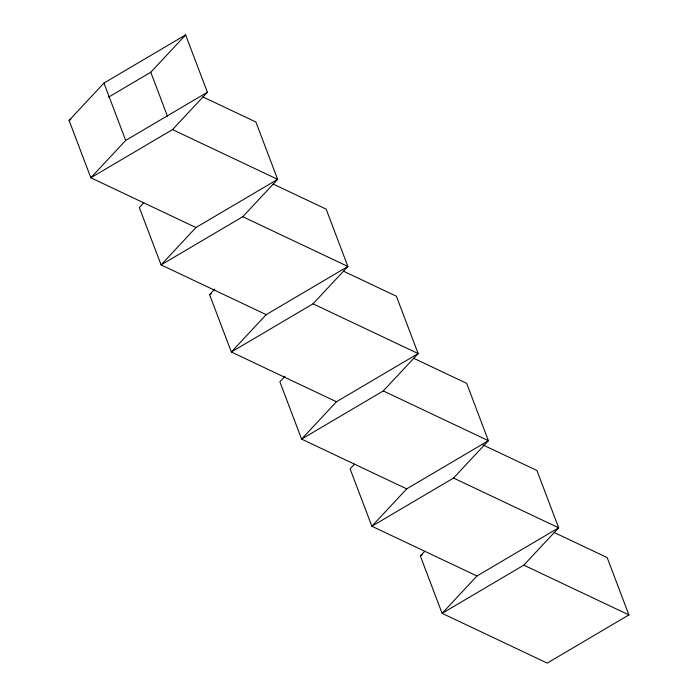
<?xml version="1.0" encoding="UTF-8"?>
<svg xmlns="http://www.w3.org/2000/svg" width="698" height="698" viewBox="0 0 698 698"><rect width="100%" height="100%" fill="white"/><g stroke="black" fill="none" stroke-linecap="round" stroke-linejoin="round"><path stroke-width="1.05" d="M69.085 120.431L103.941 83.079L185.633 34.9L207.376 92.241L172.519 129.601L90.827 177.772L69.085 120.431L70.96 119.323M108.522 97.17L150.777 72.252L185.633 34.9M207.376 92.241L125.684 140.42L90.827 177.772L195.946 227.531L277.638 179.36L255.887 122.01L202.839 96.9M143.788 202.778L139.338 207.55L161.09 264.891L266.2 314.65L347.892 266.47L326.141 209.13L273.093 184.019M195.946 227.531L161.09 264.891L242.773 216.712L277.638 179.36L172.519 129.601M343.355 271.129L396.403 296.24L418.146 353.581L336.453 401.76L231.343 352.001L209.592 294.661L214.783 289.094M266.2 314.65L231.343 352.001L313.036 303.822L347.892 266.47L242.773 216.712M285.046 376.213L279.854 381.771L301.597 439.112L406.716 488.87L488.408 440.7L466.657 383.35L413.609 358.24M336.453 401.76L301.597 439.112L383.289 390.941L418.146 353.581L313.036 303.822M354.558 464.118L350.108 468.882L371.86 526.231L476.97 575.99L558.662 527.81L536.91 470.469L482.885 444.888M406.716 488.87L371.86 526.231L453.543 478.051L488.408 440.7L383.289 390.941M554.125 532.469L607.173 557.58L628.915 614.921L547.223 663.1L442.113 613.341L420.362 556.001L424.812 551.228M476.97 575.99L442.113 613.341L523.805 565.162L558.662 527.81L453.543 478.051M209.592 294.661L211.477 293.553M420.362 556.001L422.246 554.893M523.805 565.162L628.915 614.921M150.777 72.252L167.564 116.522M103.941 83.079L125.684 140.42"/></g></svg>
